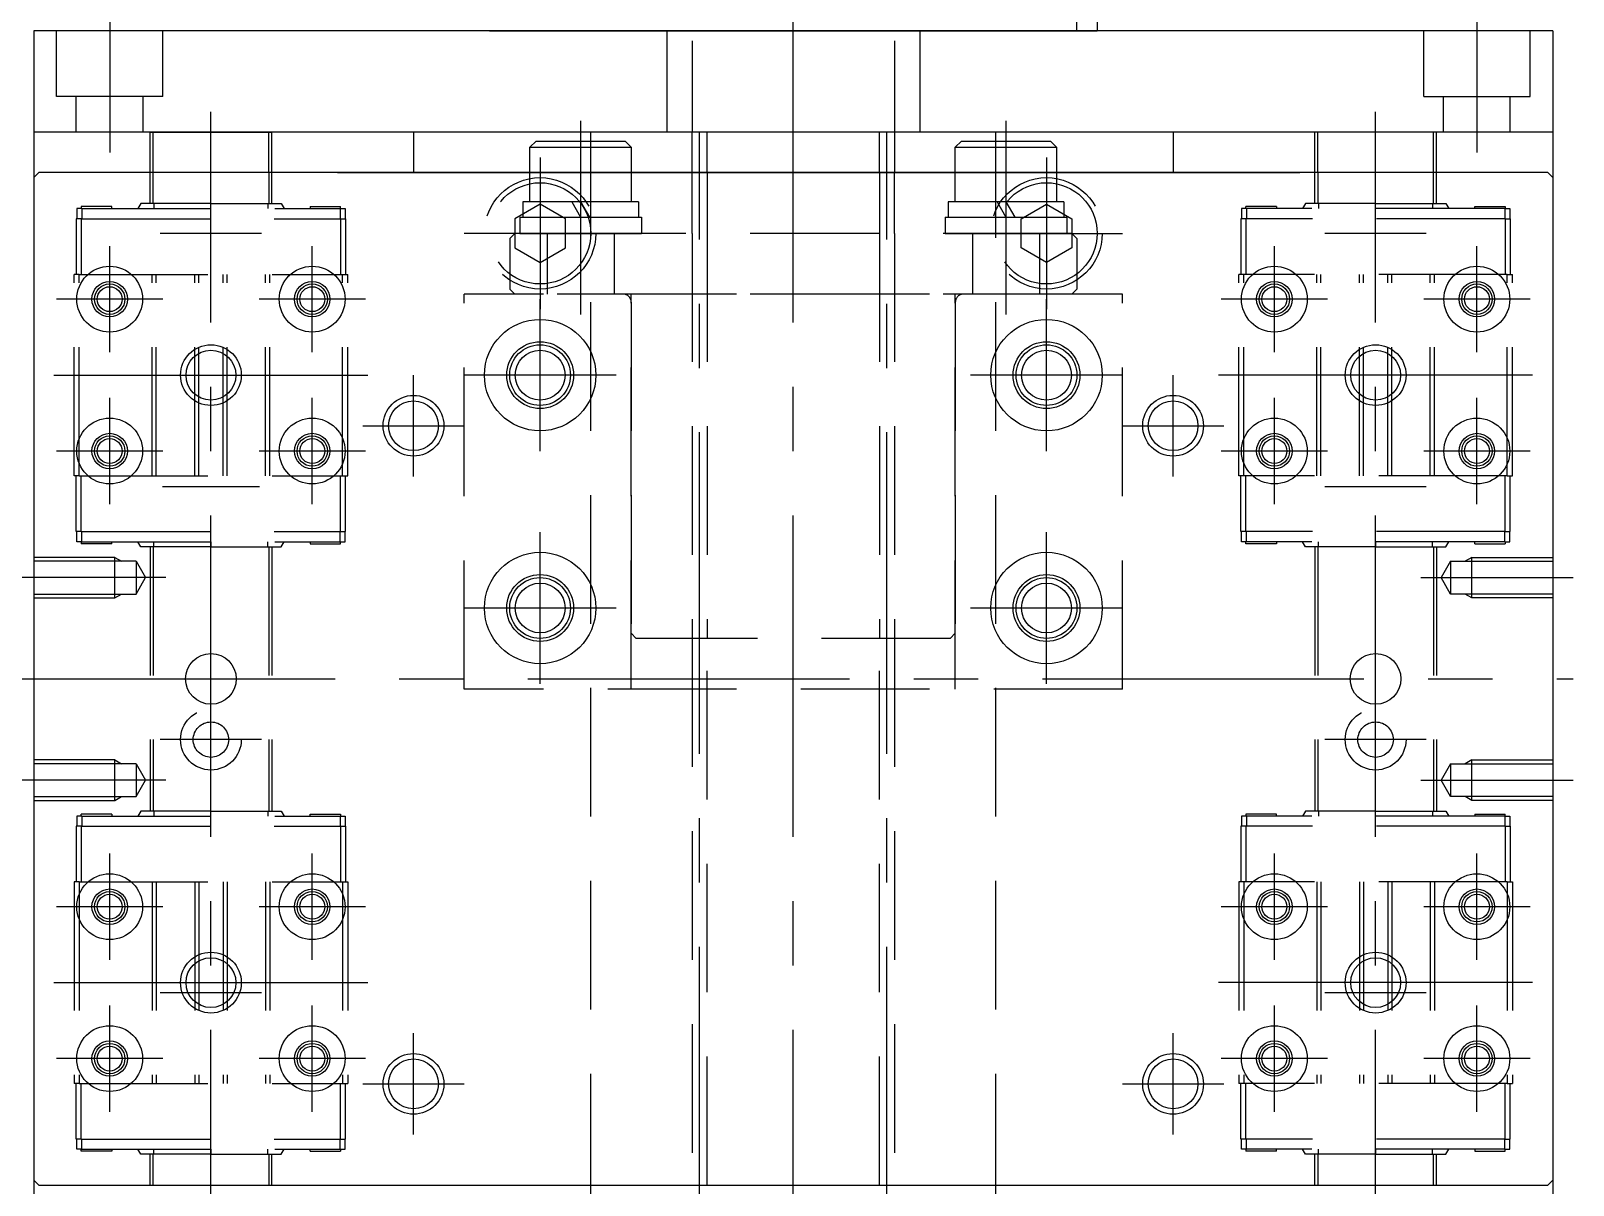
# Model space of a CAD drawing. Extents: x -55 to 477, y -16 to 565.
# Drawn here: x 324.4 to 476.7, y 116 to 230 of the extents above; entities that cross this region are included whole.
import ezdxf

# ---------------------------------------------------------------- set-up
doc = ezdxf.new("R2010")
doc.units = 0
doc.linetypes.add('CENTER', pattern=[50.8, 31.75, -6.35, 6.35, -6.35])
doc.linetypes.add('DASHED', pattern=[19.05, 12.7, -6.35])
doc.layers.get('0').update_dxf_attribs({"linetype": 'CONTINUOUS'})
doc.layers.add('CENTER', color=1, linetype='CENTER')

msp = doc.modelspace()

# ---------------------------------------------------------------- linework, layer by layer
at = {"color": 1, "linetype": 'CENTER'}
msp.add_line((399.7, 230), (399.7, 275.8), dxfattribs=at)
at = {"color": 7, "linetype": 'CONTINUOUS'}
for p, q in [((427.7, 230), (427.7, 250)), ((429.7, 250), (429.7, 230)), ((474.7, 230), (324.7, 230)), ((324.7, 230), (324.7, 0)), ((369.7, 230), (429.7, 230)), ((429.7, 230), (371.7, 230)), ((474.7, 230), (474.7, 0)), ((474.7, 220), (324.7, 220)), ((336.2, 216), (336.2, 220)), ((336.2, 220), (348.2, 220)), ((336.5, 216), (336.5, 220)), ((347.9, 216), (347.9, 220)), ((348.2, 216), (348.2, 220)), ((362.2, 220), (362.2, 216)), ((389.7, 216), (389.7, 220)), ((391.2, 216), (391.2, 220)), ((408.2, 216), (408.2, 220)), ((409.7, 220), (409.7, 216)), ((437.2, 220), (437.2, 216)), ((463.2, 220), (451.2, 220)), ((451.2, 216), (451.2, 220)), ((451.5, 216), (451.5, 220)), ((462.9, 216), (462.9, 220)), ((463.2, 216), (463.2, 220)), ((373.7, 218.5), (374.3, 219.1)), ((373.7, 216), (373.7, 218.5)), ((373.7, 218.5), (383.7, 218.5)), ((374.3, 219.1), (383.1, 219.1)), ((383.1, 219.1), (383.7, 218.5)), ((383.7, 218.5), (383.7, 216)), ((415.7, 218.5), (416.3, 219.1)), ((415.7, 216), (415.7, 218.5)), ((415.7, 218.5), (425.7, 218.5)), ((416.3, 219.1), (425.1, 219.1)), ((425.1, 219.1), (425.7, 218.5)), ((425.7, 218.5), (425.7, 216)), ((325.2, 216), (324.7, 215.5)), ((325.2, 216), (324.7, 215.5)), ((324.7, 215.5), (324.7, 116.5)), ((324.7, 215.5), (324.7, 116.5)), ((474.2, 216), (325.2, 216)), ((474.2, 216), (325.2, 216)), ((354.7, 216), (349.7, 216)), ((354.7, 216), (444.7, 216)), ((444.7, 216), (449.7, 216)), ((474.2, 216), (474.7, 215.5)), ((474.2, 216), (474.7, 215.5)), ((474.7, 215.5), (474.7, 116.5)), ((474.7, 215.5), (474.7, 116.5)), ((325.2, 116), (324.7, 116.5)), ((325.2, 116), (324.7, 116.5)), ((325.2, 116), (474.2, 116)), ((474.2, 116), (474.7, 116.5)), ((474.2, 116), (474.7, 116.5))]:
    msp.add_line(p, q, dxfattribs=at)
at = {"color": 3, "linetype": 'DASHED'}
for p, q in [((326.95, 223.5), (326.95, 230)), ((337.45, 223.5), (337.45, 230)), ((387.2, 230), (387.2, 220)), ((412.2, 230), (412.2, 220)), ((461.95, 223.5), (461.95, 230)), ((472.45, 223.5), (472.45, 230)), ((389.7, 229), (389.7, 220)), ((409.7, 229), (409.7, 220)), ((337.45, 223.5), (326.95, 223.5)), ((328.9, 220), (328.9, 223.5)), ((335.5, 220), (335.5, 223.5)), ((461.95, 223.5), (472.45, 223.5)), ((463.9, 220), (463.9, 223.5)), ((470.5, 220), (470.5, 223.5)), ((379.7, 0), (379.7, 220)), ((419.7, 0), (419.7, 220)), ((336.2, 212.95), (336.2, 216)), ((336.5, 212.95), (336.5, 216)), ((347.9, 216), (347.9, 212.95)), ((348.2, 212.95), (348.2, 216)), ((373.7, 213.1), (373.7, 216)), ((383.7, 216), (383.7, 213.1)), ((389.7, 210), (389.7, 216)), ((389.7, 210), (389.7, 216)), ((391.2, 216), (391.2, 210)), ((391.2, 216), (391.2, 210)), ((408.2, 216), (408.2, 210)), ((408.2, 216), (408.2, 210)), ((409.7, 210), (409.7, 216)), ((409.7, 210), (409.7, 216)), ((415.7, 213.1), (415.7, 216)), ((425.7, 216), (425.7, 213.1)), ((451.2, 212.95), (451.2, 216)), ((451.5, 216), (451.5, 212.95)), ((462.9, 212.95), (462.9, 216)), ((463.2, 212.95), (463.2, 216)), ((329.45, 212.45), (328.95, 212.45)), ((328.95, 212.45), (328.95, 211.45)), ((329.4, 212.65), (329.4, 212.45)), ((332.4, 212.65), (329.4, 212.65)), ((329.45, 212.45), (354.95, 212.45)), ((329.45, 212.45), (329.45, 211.45)), ((332.4, 212.45), (332.4, 212.65)), ((335.27, 212.95), (334.97, 212.45)), ((336.57, 212.95), (335.27, 212.95)), ((342.2, 212.95), (336.57, 212.95)), ((336.57, 212.95), (336.57, 212.45)), ((342.2, 212.95), (347.83, 212.95)), ((342.2, 212.45), (342.2, 212.95)), ((347.83, 212.95), (349.13, 212.95)), ((347.83, 212.95), (347.83, 212.45)), ((349.13, 212.95), (349.43, 212.45)), ((352, 212.65), (352, 212.45)), ((352, 212.65), (355, 212.65)), ((354.95, 212.45), (355.45, 212.45)), ((354.95, 212.45), (354.95, 211.45)), ((355, 212.45), (355, 212.65)), ((355.45, 212.45), (355.45, 211.45)), ((374.7, 212.89), (372.2, 211.44)), ((384.4, 213.1), (373, 213.1)), ((373, 213.1), (373, 211.6)), ((377.2, 211.44), (374.7, 212.89)), ((377.84, 213.1), (378.7, 211.6)), ((378.7, 213.1), (379.57, 211.6)), ((384.4, 213.1), (384.4, 211.6)), ((426.4, 213.1), (415, 213.1)), ((415, 213.1), (415, 211.6)), ((419.84, 213.1), (420.7, 211.6)), ((420.7, 213.1), (421.57, 211.6)), ((422.2, 211.44), (424.7, 212.89)), ((424.7, 212.89), (427.2, 211.44)), ((426.4, 213.1), (426.4, 211.6)), ((443.95, 212.45), (443.95, 211.45)), ((444.45, 212.45), (443.95, 212.45)), ((444.4, 212.45), (444.4, 212.65)), ((447.4, 212.65), (444.4, 212.65)), ((469.95, 212.45), (444.45, 212.45)), ((444.45, 212.45), (444.45, 211.45)), ((447.4, 212.65), (447.4, 212.45)), ((450.27, 212.95), (449.97, 212.45)), ((451.57, 212.95), (450.27, 212.95)), ((457.2, 212.95), (451.57, 212.95)), ((451.57, 212.95), (451.57, 212.45)), ((457.2, 212.95), (462.83, 212.95)), ((457.2, 212.45), (457.2, 212.95)), ((462.83, 212.95), (462.83, 212.45)), ((462.83, 212.95), (464.13, 212.95)), ((464.13, 212.95), (464.43, 212.45)), ((467, 212.45), (467, 212.65)), ((467, 212.65), (470, 212.65)), ((469.95, 212.45), (470.45, 212.45)), ((469.95, 212.45), (469.95, 211.45)), ((470, 212.65), (470, 212.45)), ((470.45, 212.45), (470.45, 211.45)), ((328.9, 211.45), (328.9, 205.95)), ((329.4, 211.45), (328.9, 211.45)), ((329.4, 211.45), (355, 211.45)), ((329.4, 211.45), (329.4, 205.95)), ((355, 211.45), (355.5, 211.45)), ((355, 211.45), (355, 205.95)), ((355.5, 211.45), (355.5, 205.95)), ((372.2, 211.44), (372.2, 208.56)), ((372.7, 211.6), (384.7, 211.6)), ((372.7, 211.6), (372.7, 210)), ((377.2, 208.56), (377.2, 211.44)), ((384.7, 211.6), (384.7, 210)), ((414.7, 211.6), (426.7, 211.6)), ((414.7, 211.6), (414.7, 210)), ((422.2, 208.56), (422.2, 211.44)), ((426.7, 211.6), (426.7, 210)), ((427.2, 211.44), (427.2, 208.56)), ((443.9, 211.45), (443.9, 205.95)), ((444.4, 211.45), (443.9, 211.45)), ((470, 211.45), (444.4, 211.45)), ((444.4, 211.45), (444.4, 205.95)), ((470, 211.45), (470.5, 211.45)), ((470, 211.45), (470, 205.95)), ((470.5, 211.45), (470.5, 205.95)), ((371.7, 209.5), (372.2, 210)), ((371.7, 209.5), (371.7, 204.5)), ((427.2, 210), (372.2, 210)), ((372.7, 210), (384.7, 210)), ((375.4, 210), (375.4, 204)), ((382, 210), (382, 204)), ((389.7, 210), (389.7, 170)), ((389.7, 210), (389.7, 170)), ((391.2, 210), (391.2, 170)), ((391.2, 210), (391.2, 170)), ((408.2, 210), (408.2, 170)), ((408.2, 210), (408.2, 170)), ((409.7, 210), (409.7, 170)), ((409.7, 210), (409.7, 170)), ((414.7, 210), (426.7, 210)), ((417.4, 210), (417.4, 204)), ((424, 210), (424, 204)), ((427.7, 209.5), (427.2, 210)), ((427.7, 209.5), (427.7, 204.5)), ((372.2, 208.56), (374.7, 207.11)), ((374.7, 207.11), (377.2, 208.56)), ((424.7, 207.11), (422.2, 208.56)), ((427.2, 208.56), (424.7, 207.11)), ((328.7, 186.05), (328.7, 205.95)), ((329.2, 205.95), (328.7, 205.95)), ((329.2, 205.95), (355.2, 205.95)), ((329.2, 186.05), (329.2, 205.95)), ((336.4, 186.05), (336.4, 205.95)), ((336.8, 186.05), (336.8, 205.95)), ((340.6, 186.05), (340.6, 205.95)), ((341, 186.05), (341, 205.95)), ((343.4, 186.05), (343.4, 205.95)), ((343.8, 186.05), (343.8, 205.95)), ((347.6, 186.05), (347.6, 205.95)), ((348, 186.05), (348, 205.95)), ((355.2, 186.05), (355.2, 205.95)), ((355.2, 205.95), (355.7, 205.95)), ((355.7, 186.05), (355.7, 205.95)), ((443.7, 186.05), (443.7, 205.95)), ((444.2, 205.95), (443.7, 205.95)), ((470.2, 205.95), (444.2, 205.95)), ((444.2, 186.05), (444.2, 205.95)), ((451.4, 186.05), (451.4, 205.95)), ((451.8, 186.05), (451.8, 205.95)), ((455.6, 186.05), (455.6, 205.95)), ((456, 186.05), (456, 205.95)), ((458.4, 186.05), (458.4, 205.95)), ((458.8, 186.05), (458.8, 205.95)), ((462.6, 186.05), (462.6, 205.95)), ((463, 186.05), (463, 205.95)), ((470.2, 186.05), (470.2, 205.95)), ((470.2, 205.95), (470.7, 205.95)), ((470.7, 186.05), (470.7, 205.95)), ((371.7, 204.5), (372.2, 204)), ((427.7, 204.5), (427.2, 204)), ((367.2, 165), (367.2, 204)), ((432.2, 204), (367.2, 204)), ((427.2, 204), (372.2, 204)), ((383.7, 165), (383.7, 204)), ((383.7, 203.2), (383.7, 170.5)), ((415.7, 165), (415.7, 204)), ((415.7, 203.2), (415.7, 170.5)), ((432.2, 165), (432.2, 204)), ((329.2, 186.05), (328.7, 186.05)), ((328.9, 180.55), (328.9, 186.05)), ((329.2, 186.05), (355.2, 186.05)), ((329.4, 180.55), (329.4, 186.05)), ((355, 180.55), (355, 186.05)), ((355.2, 186.05), (355.7, 186.05)), ((355.5, 180.55), (355.5, 186.05)), ((444.2, 186.05), (443.7, 186.05)), ((443.9, 180.55), (443.9, 186.05)), ((470.2, 186.05), (444.2, 186.05)), ((444.4, 180.55), (444.4, 186.05)), ((470, 180.55), (470, 186.05)), ((470.2, 186.05), (470.7, 186.05)), ((470.5, 180.55), (470.5, 186.05)), ((329.4, 180.55), (328.9, 180.55)), ((328.95, 179.55), (328.95, 180.55)), ((329.4, 180.55), (355, 180.55)), ((329.45, 179.55), (329.45, 180.55)), ((354.95, 179.55), (354.95, 180.55)), ((355, 180.55), (355.5, 180.55)), ((355.45, 179.55), (355.45, 180.55)), ((444.4, 180.55), (443.9, 180.55)), ((443.95, 179.55), (443.95, 180.55)), ((470, 180.55), (444.4, 180.55)), ((444.45, 179.55), (444.45, 180.55)), ((469.95, 179.55), (469.95, 180.55)), ((470, 180.55), (470.5, 180.55)), ((470.45, 179.55), (470.45, 180.55)), ((329.45, 179.55), (328.95, 179.55)), ((329.4, 179.55), (329.4, 179.35)), ((332.4, 179.35), (329.4, 179.35)), ((329.45, 179.55), (354.95, 179.55)), ((332.4, 179.35), (332.4, 179.55)), ((335.27, 179.05), (334.97, 179.55)), ((336.57, 179.05), (335.27, 179.05)), ((336.2, 179.05), (336.2, 152.95)), ((336.5, 179.05), (336.5, 152.95)), ((336.57, 179.05), (336.57, 179.55)), ((342.2, 179.05), (336.57, 179.05)), ((342.2, 179.55), (342.2, 179.05)), ((342.2, 179.05), (347.83, 179.05)), ((347.83, 179.05), (347.83, 179.55)), ((347.83, 179.05), (349.13, 179.05)), ((347.9, 179.05), (347.9, 152.95)), ((348.2, 179.05), (348.2, 152.95)), ((349.13, 179.05), (349.43, 179.55)), ((352, 179.55), (352, 179.35)), ((352, 179.35), (355, 179.35)), ((354.95, 179.55), (355.45, 179.55)), ((355, 179.35), (355, 179.55)), ((444.45, 179.55), (443.95, 179.55)), ((444.4, 179.35), (444.4, 179.55)), ((447.4, 179.35), (444.4, 179.35)), ((469.95, 179.55), (444.45, 179.55)), ((447.4, 179.55), (447.4, 179.35)), ((450.27, 179.05), (449.97, 179.55)), ((451.57, 179.05), (450.27, 179.05)), ((451.2, 179.05), (451.2, 152.95)), ((451.5, 179.05), (451.5, 152.95)), ((451.57, 179.05), (451.57, 179.55)), ((457.2, 179.05), (451.57, 179.05)), ((457.2, 179.55), (457.2, 179.05)), ((457.2, 179.05), (462.83, 179.05)), ((462.83, 179.05), (462.83, 179.55)), ((462.83, 179.05), (464.13, 179.05)), ((462.9, 179.05), (462.9, 152.95)), ((463.2, 179.05), (463.2, 152.95)), ((464.13, 179.05), (464.43, 179.55)), ((467, 179.35), (467, 179.55)), ((467, 179.35), (470, 179.35)), ((469.95, 179.55), (470.45, 179.55)), ((470, 179.55), (470, 179.35)), ((332.7, 178), (324.7, 178)), ((334.8, 177.62), (324.7, 177.62)), ((332.7, 178), (333.36, 177.62)), ((332.7, 174), (332.7, 178)), ((334.8, 177.62), (335.74, 176)), ((334.8, 177.62), (334.8, 174.38)), ((464.6, 177.62), (463.67, 176)), ((464.6, 177.62), (474.7, 177.62)), ((464.6, 177.62), (464.6, 174.38)), ((466.7, 178), (466.05, 177.62)), ((466.7, 178), (474.7, 178)), ((466.7, 174), (466.7, 178)), ((334.8, 174.38), (335.74, 176)), ((464.6, 174.38), (463.67, 176)), ((324.7, 174.38), (334.8, 174.38)), ((324.7, 174), (332.7, 174)), ((332.7, 174), (333.36, 174.38)), ((474.7, 174.38), (464.6, 174.38)), ((466.7, 174), (466.05, 174.38)), ((474.7, 174), (466.7, 174)), ((384.2, 170), (383.7, 170.5)), ((415.2, 170), (384.2, 170)), ((389.7, 170), (389.7, 116)), ((391.2, 116), (391.2, 170)), ((408.2, 116), (408.2, 170)), ((409.7, 170), (409.7, 116)), ((415.7, 170.5), (415.2, 170)), ((432.2, 165), (367.2, 165)), ((332.7, 158), (324.7, 158)), ((334.8, 157.62), (324.7, 157.62)), ((332.7, 158), (333.36, 157.62)), ((332.7, 154), (332.7, 158)), ((334.8, 157.62), (335.74, 156)), ((334.8, 157.62), (334.8, 154.38)), ((464.6, 157.62), (463.67, 156)), ((464.6, 157.62), (474.7, 157.62)), ((464.6, 157.62), (464.6, 154.38)), ((466.7, 158), (466.05, 157.62)), ((466.7, 154), (466.7, 158)), ((466.7, 158), (474.7, 158)), ((334.8, 154.38), (335.74, 156)), ((464.6, 154.38), (463.67, 156)), ((324.7, 154.38), (334.8, 154.38)), ((324.7, 154), (332.7, 154)), ((332.7, 154), (333.36, 154.38)), ((474.7, 154.38), (464.6, 154.38)), ((466.7, 154), (466.05, 154.38)), ((474.7, 154), (466.7, 154)), ((329.45, 152.45), (328.95, 152.45)), ((328.95, 152.45), (328.95, 151.45)), ((329.4, 152.45), (329.4, 152.65)), ((332.4, 152.65), (329.4, 152.65)), ((329.45, 152.45), (354.95, 152.45)), ((329.45, 152.45), (329.45, 151.45)), ((332.4, 152.65), (332.4, 152.45)), ((335.27, 152.95), (334.97, 152.45)), ((336.57, 152.95), (335.27, 152.95)), ((342.2, 152.95), (336.57, 152.95)), ((336.57, 152.95), (336.57, 152.45)), ((342.2, 152.95), (347.83, 152.95)), ((342.2, 152.45), (342.2, 152.95)), ((347.83, 152.95), (349.13, 152.95)), ((347.83, 152.95), (347.83, 152.45)), ((349.13, 152.95), (349.43, 152.45)), ((352, 152.45), (352, 152.65)), ((352, 152.65), (355, 152.65)), ((354.95, 152.45), (355.45, 152.45)), ((354.95, 152.45), (354.95, 151.45)), ((355, 152.65), (355, 152.45)), ((355.45, 152.45), (355.45, 151.45)), ((444.45, 152.45), (443.95, 152.45)), ((443.95, 152.45), (443.95, 151.45)), ((444.4, 152.65), (444.4, 152.45)), ((447.4, 152.65), (444.4, 152.65)), ((469.95, 152.45), (444.45, 152.45)), ((444.45, 152.45), (444.45, 151.45)), ((447.4, 152.45), (447.4, 152.65)), ((450.27, 152.95), (449.97, 152.45)), ((451.57, 152.95), (450.27, 152.95)), ((457.2, 152.95), (451.57, 152.95)), ((451.57, 152.95), (451.57, 152.45)), ((457.2, 152.95), (462.83, 152.95)), ((457.2, 152.45), (457.2, 152.95)), ((462.83, 152.95), (464.13, 152.95)), ((462.83, 152.95), (462.83, 152.45)), ((464.13, 152.95), (464.43, 152.45)), ((467, 152.65), (467, 152.45)), ((467, 152.65), (470, 152.65)), ((469.95, 152.45), (470.45, 152.45)), ((469.95, 152.45), (469.95, 151.45)), ((470, 152.45), (470, 152.65)), ((470.45, 152.45), (470.45, 151.45)), ((328.9, 151.45), (328.9, 145.95)), ((329.4, 151.45), (328.9, 151.45)), ((329.4, 151.45), (355, 151.45)), ((329.4, 151.45), (329.4, 145.95)), ((355, 151.45), (355.5, 151.45)), ((355, 151.45), (355, 145.95)), ((355.5, 151.45), (355.5, 145.95)), ((443.9, 151.45), (443.9, 145.95)), ((444.4, 151.45), (443.9, 151.45)), ((470, 151.45), (444.4, 151.45)), ((444.4, 151.45), (444.4, 145.95)), ((470, 151.45), (470.5, 151.45)), ((470, 151.45), (470, 145.95)), ((470.5, 151.45), (470.5, 145.95)), ((328.7, 145.95), (328.7, 126.05)), ((329.2, 145.95), (328.7, 145.95)), ((329.2, 145.95), (355.2, 145.95)), ((329.2, 145.95), (329.2, 126.05)), ((336.4, 145.95), (336.4, 126.05)), ((336.8, 145.95), (336.8, 126.05)), ((340.6, 145.95), (340.6, 126.05)), ((341, 145.95), (341, 126.05)), ((343.4, 145.95), (343.4, 126.05)), ((343.8, 145.95), (343.8, 126.05)), ((347.6, 145.95), (347.6, 126.05)), ((348, 145.95), (348, 126.05)), ((355.2, 145.95), (355.2, 126.05)), ((355.2, 145.95), (355.7, 145.95)), ((355.7, 145.95), (355.7, 126.05)), ((443.7, 145.95), (443.7, 126.05)), ((444.2, 145.95), (443.7, 145.95)), ((470.2, 145.95), (444.2, 145.95)), ((444.2, 145.95), (444.2, 126.05)), ((451.4, 145.95), (451.4, 126.05)), ((451.8, 145.95), (451.8, 126.05)), ((455.6, 145.95), (455.6, 126.05)), ((456, 145.95), (456, 126.05)), ((458.4, 145.95), (458.4, 126.05)), ((458.8, 145.95), (458.8, 126.05)), ((462.6, 145.95), (462.6, 126.05)), ((463, 145.95), (463, 126.05)), ((470.2, 145.95), (470.2, 126.05)), ((470.2, 145.95), (470.7, 145.95)), ((470.7, 145.95), (470.7, 126.05)), ((329.2, 126.05), (328.7, 126.05)), ((328.9, 120.55), (328.9, 126.05)), ((329.2, 126.05), (355.2, 126.05)), ((329.4, 120.55), (329.4, 126.05)), ((355, 120.55), (355, 126.05)), ((355.2, 126.05), (355.7, 126.05)), ((355.5, 120.55), (355.5, 126.05)), ((444.2, 126.05), (443.7, 126.05)), ((443.9, 120.55), (443.9, 126.05)), ((470.2, 126.05), (444.2, 126.05)), ((444.4, 120.55), (444.4, 126.05)), ((470, 120.55), (470, 126.05)), ((470.2, 126.05), (470.7, 126.05)), ((470.5, 120.55), (470.5, 126.05)), ((329.4, 120.55), (328.9, 120.55)), ((328.95, 119.55), (328.95, 120.55)), ((329.4, 120.55), (355, 120.55)), ((329.45, 119.55), (329.45, 120.55)), ((354.95, 119.55), (354.95, 120.55)), ((355, 120.55), (355.5, 120.55)), ((355.45, 119.55), (355.45, 120.55)), ((444.4, 120.55), (443.9, 120.55)), ((443.95, 119.55), (443.95, 120.55)), ((470, 120.55), (444.4, 120.55)), ((444.45, 119.55), (444.45, 120.55)), ((469.95, 119.55), (469.95, 120.55)), ((470, 120.55), (470.5, 120.55)), ((470.45, 119.55), (470.45, 120.55)), ((329.45, 119.55), (328.95, 119.55)), ((329.4, 119.35), (329.4, 119.55)), ((332.4, 119.35), (329.4, 119.35)), ((329.45, 119.55), (354.95, 119.55)), ((332.4, 119.55), (332.4, 119.35)), ((335.27, 119.05), (334.97, 119.55)), ((336.57, 119.05), (335.27, 119.05)), ((336.2, 116), (336.2, 119.05)), ((336.5, 116), (336.5, 119.05)), ((336.57, 119.05), (336.57, 119.55)), ((342.2, 119.05), (336.57, 119.05)), ((342.2, 119.55), (342.2, 119.05)), ((342.2, 119.05), (347.83, 119.05)), ((347.83, 119.05), (347.83, 119.55)), ((347.83, 119.05), (349.13, 119.05)), ((347.9, 119.05), (347.9, 116)), ((348.2, 116), (348.2, 119.05)), ((349.13, 119.05), (349.43, 119.55)), ((352, 119.35), (352, 119.55)), ((352, 119.35), (355, 119.35)), ((354.95, 119.55), (355.45, 119.55)), ((355, 119.55), (355, 119.35)), ((444.45, 119.55), (443.95, 119.55)), ((444.4, 119.55), (444.4, 119.35)), ((447.4, 119.35), (444.4, 119.35)), ((469.95, 119.55), (444.45, 119.55)), ((447.4, 119.35), (447.4, 119.55)), ((450.27, 119.05), (449.97, 119.55)), ((451.57, 119.05), (450.27, 119.05)), ((451.2, 116), (451.2, 119.05)), ((451.5, 119.05), (451.5, 116)), ((451.57, 119.05), (451.57, 119.55)), ((457.2, 119.05), (451.57, 119.05)), ((457.2, 119.55), (457.2, 119.05)), ((457.2, 119.05), (462.83, 119.05)), ((462.83, 119.05), (462.83, 119.55)), ((462.83, 119.05), (464.13, 119.05)), ((462.9, 116), (462.9, 119.05)), ((463.2, 116), (463.2, 119.05)), ((464.13, 119.05), (464.43, 119.55)), ((467, 119.55), (467, 119.35)), ((467, 119.35), (470, 119.35)), ((469.95, 119.55), (470.45, 119.55)), ((470, 119.35), (470, 119.55))]:
    msp.add_line(p, q, dxfattribs=at)
for centre, radius in [((374.7, 210), 5.5), ((374.7, 210), 5), ((424.7, 210), 5.5), ((424.7, 210), 5), ((342.2, 160), 3), ((457.2, 160), 3), ((342.2, 160), 1.75), ((457.2, 160), 1.75)]:
    msp.add_circle(centre, radius, dxfattribs=at)
at = {"color": 7, "linetype": 'CONTINUOUS'}
for centre, radius in [((332.2, 203.5), 3.25), ((352.2, 203.5), 3.25), ((447.2, 203.5), 3.25), ((467.2, 203.5), 3.25), ((332.2, 203.5), 1.75), ((332.2, 203.5), 1.23), ((352.2, 203.5), 1.75), ((352.2, 203.5), 1.23), ((447.2, 203.5), 1.75), ((447.2, 203.5), 1.23), ((467.2, 203.5), 1.75), ((467.2, 203.5), 1.23), ((374.7, 196), 5.5), ((424.7, 196), 5.5), ((342.2, 196), 2.46), ((374.7, 196), 3.3), ((374.7, 196), 2.46), ((424.7, 196), 3.3), ((424.7, 196), 2.46), ((457.2, 196), 2.46), ((362.2, 191), 2.46), ((437.2, 191), 2.46), ((332.2, 188.5), 3.25), ((352.2, 188.5), 3.25), ((447.2, 188.5), 3.25), ((467.2, 188.5), 3.25), ((332.2, 188.5), 1.75), ((332.2, 188.5), 1.23), ((352.2, 188.5), 1.75), ((352.2, 188.5), 1.23), ((447.2, 188.5), 1.75), ((447.2, 188.5), 1.23), ((467.2, 188.5), 1.75), ((467.2, 188.5), 1.23), ((374.7, 173), 5.5), ((424.7, 173), 5.5), ((374.7, 173), 3.3), ((374.7, 173), 2.46), ((424.7, 173), 3.3), ((424.7, 173), 2.46), ((342.2, 166), 2.5), ((457.2, 166), 2.5), ((332.2, 143.5), 3.25), ((352.2, 143.5), 3.25), ((447.2, 143.5), 3.25), ((467.2, 143.5), 3.25), ((332.2, 143.5), 1.75), ((332.2, 143.5), 1.23), ((352.2, 143.5), 1.75), ((352.2, 143.5), 1.23), ((447.2, 143.5), 1.75), ((447.2, 143.5), 1.23), ((467.2, 143.5), 1.75), ((467.2, 143.5), 1.23), ((342.2, 136), 2.46), ((457.2, 136), 2.46), ((332.2, 128.5), 3.25), ((352.2, 128.5), 3.25), ((447.2, 128.5), 3.25), ((467.2, 128.5), 3.25), ((332.2, 128.5), 1.75), ((332.2, 128.5), 1.23), ((352.2, 128.5), 1.75), ((352.2, 128.5), 1.23), ((447.2, 128.5), 1.75), ((447.2, 128.5), 1.23), ((467.2, 128.5), 1.75), ((467.2, 128.5), 1.23), ((362.2, 126), 2.46), ((437.2, 126), 2.46)]:
    msp.add_circle(centre, radius, dxfattribs=at)
at = {"color": 3, "linetype": 'CONTINUOUS'}
for centre, radius in [((332.2, 203.5), 1.5), ((352.2, 203.5), 1.5), ((447.2, 203.5), 1.5), ((467.2, 203.5), 1.5), ((342.2, 196), 3), ((374.7, 196), 3), ((424.7, 196), 3), ((457.2, 196), 3), ((362.2, 191), 3), ((437.2, 191), 3), ((332.2, 188.5), 1.5), ((352.2, 188.5), 1.5), ((447.2, 188.5), 1.5), ((467.2, 188.5), 1.5), ((374.7, 173), 3), ((424.7, 173), 3), ((332.2, 143.5), 1.5), ((352.2, 143.5), 1.5), ((447.2, 143.5), 1.5), ((467.2, 143.5), 1.5), ((342.2, 136), 3), ((457.2, 136), 3), ((332.2, 128.5), 1.5), ((352.2, 128.5), 1.5), ((447.2, 128.5), 1.5), ((467.2, 128.5), 1.5), ((362.2, 126), 3), ((437.2, 126), 3)]:
    msp.add_circle(centre, radius, dxfattribs=at)
at = {"color": 3, "linetype": 'DASHED'}
for centre, start, end in [((382.9, 203.2), 0, 90), ((416.5, 203.2), 90, 180)]:
    msp.add_arc(centre, 0.8, start, end, dxfattribs=at)
at = {"layer": 'CENTER', "color": 1, "linetype": 'CENTER'}
for p, q in [((399.7, -2), (399.7, 275.8)), ((332.2, 232), (332.2, 218)), ((467.2, 232), (467.2, 218)), ((342.2, -2), (342.2, 222)), ((378.7, 221.1), (378.7, 202)), ((420.7, 221.1), (420.7, 202)), ((457.2, -2), (457.2, 222)), ((390.45, 57), (390.45, 220)), ((408.95, 57), (408.95, 220)), ((374.7, 217.5), (374.7, 202.5)), ((424.7, 217.5), (424.7, 202.5)), ((332.2, 198.25), (332.2, 208.75)), ((347.2, 210), (337.2, 210)), ((352.2, 198.25), (352.2, 208.75)), ((382.2, 210), (367.2, 210)), ((417.2, 210), (432.2, 210)), ((447.2, 198.25), (447.2, 208.75)), ((462.2, 210), (452.2, 210)), ((467.2, 198.25), (467.2, 208.75)), ((337.45, 203.5), (326.95, 203.5)), ((357.45, 203.5), (346.95, 203.5)), ((374.7, 188.5), (374.7, 203.5)), ((424.7, 188.5), (424.7, 203.5)), ((452.45, 203.5), (441.95, 203.5)), ((472.45, 203.5), (461.95, 203.5)), ((326.7, 196), (357.7, 196)), ((362.2, 186), (362.2, 196)), ((382.2, 196), (367.2, 196)), ((432.2, 196), (417.2, 196)), ((437.2, 186), (437.2, 196)), ((472.7, 196), (441.7, 196)), ((332.2, 183.25), (332.2, 193.75)), ((352.2, 183.25), (352.2, 193.75)), ((447.2, 183.25), (447.2, 193.75)), ((467.2, 183.25), (467.2, 193.75)), ((357.2, 191), (367.2, 191)), ((432.2, 191), (442.2, 191)), ((337.45, 188.5), (326.95, 188.5)), ((357.45, 188.5), (346.95, 188.5)), ((452.45, 188.5), (441.95, 188.5)), ((472.45, 188.5), (461.95, 188.5)), ((337.4, 185), (347, 185)), ((452.2, 185), (462.2, 185)), ((374.7, 165.5), (374.7, 180.5)), ((424.7, 165.5), (424.7, 180.5)), ((337.74, 176), (322.7, 176)), ((461.67, 176), (476.7, 176)), ((382.2, 173), (367.2, 173)), ((432.2, 173), (417.2, 173)), ((322.7, 166), (476.7, 166)), ((347.2, 160), (337.2, 160)), ((462.2, 160), (452.2, 160)), ((337.74, 156), (322.7, 156)), ((461.67, 156), (476.7, 156)), ((332.2, 138.25), (332.2, 148.75)), ((352.2, 138.25), (352.2, 148.75)), ((447.2, 138.25), (447.2, 148.75)), ((467.2, 138.25), (467.2, 148.75)), ((337.45, 143.5), (326.95, 143.5)), ((357.45, 143.5), (346.95, 143.5)), ((452.45, 143.5), (441.95, 143.5)), ((472.45, 143.5), (461.95, 143.5)), ((326.7, 136), (357.7, 136)), ((472.7, 136), (441.7, 136)), ((347.2, 135), (337.2, 135)), ((462.2, 135), (452.2, 135)), ((332.2, 123.25), (332.2, 133.75)), ((352.2, 123.25), (352.2, 133.75)), ((447.2, 123.25), (447.2, 133.75)), ((467.2, 123.25), (467.2, 133.75)), ((362.2, 121), (362.2, 131)), ((437.2, 121), (437.2, 131)), ((337.45, 128.5), (326.95, 128.5)), ((357.45, 128.5), (346.95, 128.5)), ((452.45, 128.5), (441.95, 128.5)), ((472.45, 128.5), (461.95, 128.5)), ((357.2, 126), (367.2, 126)), ((432.2, 126), (442.2, 126))]:
    msp.add_line(p, q, dxfattribs=at)

doc.saveas('drawing.dxf')
